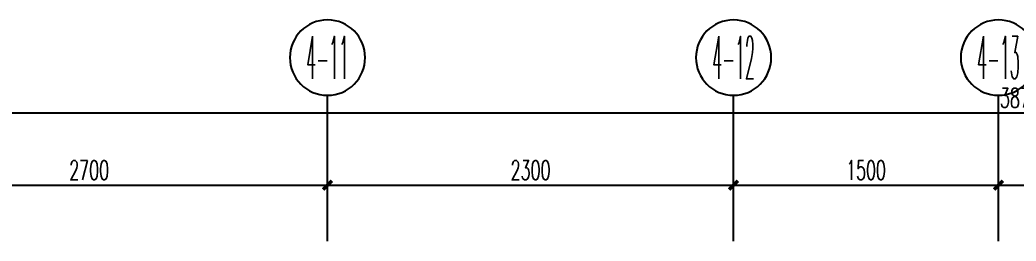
# Model space of a CAD drawing. Extents: x 184967 to 628822, y -100826 to 121332.
# Drawn here: x 270383 to 276025, y 22823 to 24074 of the extents above; entities that cross this region are included whole.
import ezdxf
from ezdxf.enums import TextEntityAlignment as Align

# ---------------------------------------------------------------- set-up
doc = ezdxf.new("R2010")
doc.units = 0
doc.header["$MEASUREMENT"] = 0
for name, color, linetype in [('AXIS_TEXT', 7, 'Continuous'), ('PUB_DIM', 3, 'Continuous'), ('WALL', 145, 'Continuous')]:
    doc.layers.add(name, color=color, linetype=linetype)
doc.styles.add('_TCH_AXIS', font='COMPLEX', dxfattribs={"bigfont": 'GBCBIG'})
doc.styles.add('COMPLEX', font='COMPLEX')
doc.styles.add('尺寸标注', font='txt.shx', dxfattribs={"width": 0.6, "height": 110})
doc.dimstyles.new('1-50', dxfattribs={"dimscale": 50, "dimtxt": 110, "dimasz": 1, "dimexe": 2, "dimexo": 2, "dimgap": 0.6, "dimtad": 1, "dimdec": 0, "dimrnd": 5, "dimtxsty": '尺寸标注', "dimblk": 'ARCHTICK', "dimcen": 2.5, "dimclrd": 251, "dimclre": 251, "dimclrt": 50, "dimadec": 0, "dimazin": 0, "dimtfac": 1, "dimtdec": 0, "dimtix": 1, "dimtmove": 2, "dimatfit": 3, "dimldrblk": 'DOT', "dimfxl": 0, "dimarcsym": 0})

# ---------------------------------------------------------------- blocks, each defined once
blk = doc.blocks.new('_ArchTick')
at = {"color": 0, "linetype": 'ByBlock', "const_width": 0.4}
blk.add_lwpolyline([(-0.5, -0.5), (0.5, 0.5)], dxfattribs=at)
blk = doc.blocks.new('*D723')
at = {"layer": 'Defpoints', "color": 0, "linetype": 'ByBlock', "transparency": 16777216}
for p in [(295425.2, 23547.7), (256725.2, 22822.5), (295425.2, 22822.5)]:
    blk.add_point(p, dxfattribs=at)
at = {"layer": 'PUB_DIM', "color": 251, "lineweight": -2, "transparency": 16777216}
for p, q in [((256725.2, 23297.7), (256725.2, 23647.7)), ((295425.2, 23297.7), (295425.2, 23647.7)), ((256725.2, 23547.7), (295425.2, 23547.7))]:
    blk.add_line(p, q, dxfattribs=at)
at = {"layer": 'PUB_DIM', "color": 251, "linetype": 'ByBlock', "lineweight": -2, "transparency": 16777216, "xscale": 50, "yscale": 50, "zscale": 50, "rotation": 180}
blk.add_blockref('_ArchTick', (256725.2, 23547.7), dxfattribs=at)
at = {"layer": 'PUB_DIM', "color": 251, "linetype": 'ByBlock', "lineweight": -2, "transparency": 16777216, "xscale": 50, "yscale": 50, "zscale": 50}
blk.add_blockref('_ArchTick', (295425.2, 23547.7), dxfattribs=at)
at = {"layer": 'PUB_DIM', "color": 50, "linetype": 'ByBlock', "transparency": 16777216, "insert": (276075.2, 23632.7), "char_height": 110, "attachment_point": 5, "style": '尺寸标注'}
blk.add_mtext('38700', dxfattribs=at)
blk = doc.blocks.new('_Dot')
at = {"color": 0, "linetype": 'ByBlock', "lineweight": -2}
blk.add_line((-0.5, 0), (-1, 0), dxfattribs=at)
at = {"color": 0, "linetype": 'ByBlock', "const_width": 0.5}
blk.add_lwpolyline([(-0.25, 0, 1), (0.25, 0, 1)], format="xyb", close=True, dxfattribs=at)
blk = doc.blocks.new('_AXISO')
blk.add_circle((0, 0), 0.5)
at = {"layer": 'AXIS_TEXT', "style": 'COMPLEX', "width": 1.041667}
blk.add_attdef('A', text='', height=0.56, dxfattribs=at).set_placement((-0.25, -0.28), (0.25, -0.28), align=Align.FIT)
blk = doc.blocks.new('*D726')
at = {"layer": 'Defpoints', "color": 0, "linetype": 'ByBlock', "transparency": 16777216}
for p in [(272125.2, 23138.8), (269425.2, 22822.5), (272125.2, 22822.5)]:
    blk.add_point(p, dxfattribs=at)
at = {"layer": 'WALL', "color": 251, "lineweight": -2, "transparency": 16777216}
for p, q in [((269425.2, 22922.5), (269425.2, 23238.8)), ((272125.2, 22922.5), (272125.2, 23238.8)), ((269425.2, 23138.8), (272125.2, 23138.8))]:
    blk.add_line(p, q, dxfattribs=at)
at = {"layer": 'WALL', "color": 251, "linetype": 'ByBlock', "lineweight": -2, "transparency": 16777216, "xscale": 50, "yscale": 50, "zscale": 50, "rotation": 180}
blk.add_blockref('_ArchTick', (269425.2, 23138.8), dxfattribs=at)
at = {"layer": 'WALL', "color": 251, "linetype": 'ByBlock', "lineweight": -2, "transparency": 16777216, "xscale": 50, "yscale": 50, "zscale": 50}
blk.add_blockref('_ArchTick', (272125.2, 23138.8), dxfattribs=at)
at = {"layer": 'WALL', "color": 50, "linetype": 'ByBlock', "transparency": 16777216, "insert": (270775.2, 23223.8), "char_height": 110, "attachment_point": 5, "style": '尺寸标注'}
blk.add_mtext('2700', dxfattribs=at)
blk = doc.blocks.new('*D727')
at = {"layer": 'Defpoints', "color": 0, "linetype": 'ByBlock', "transparency": 16777216}
for p in [(274425.2, 23138.8), (272125.2, 22822.5), (274425.2, 22822.5)]:
    blk.add_point(p, dxfattribs=at)
at = {"layer": 'WALL', "color": 251, "lineweight": -2, "transparency": 16777216}
for p, q in [((272125.2, 22922.5), (272125.2, 23238.8)), ((274425.2, 22922.5), (274425.2, 23238.8)), ((272125.2, 23138.8), (274425.2, 23138.8))]:
    blk.add_line(p, q, dxfattribs=at)
at = {"layer": 'WALL', "color": 251, "linetype": 'ByBlock', "lineweight": -2, "transparency": 16777216, "xscale": 50, "yscale": 50, "zscale": 50, "rotation": 180}
blk.add_blockref('_ArchTick', (272125.2, 23138.8), dxfattribs=at)
at = {"layer": 'WALL', "color": 251, "linetype": 'ByBlock', "lineweight": -2, "transparency": 16777216, "xscale": 50, "yscale": 50, "zscale": 50}
blk.add_blockref('_ArchTick', (274425.2, 23138.8), dxfattribs=at)
at = {"layer": 'WALL', "color": 50, "linetype": 'ByBlock', "transparency": 16777216, "insert": (273275.2, 23223.8), "char_height": 110, "attachment_point": 5, "style": '尺寸标注'}
blk.add_mtext('2300', dxfattribs=at)
blk = doc.blocks.new('*D728')
at = {"layer": 'Defpoints', "color": 0, "linetype": 'ByBlock', "transparency": 16777216}
for p in [(275925.2, 23138.8), (274425.2, 22822.5), (275925.2, 22822.5)]:
    blk.add_point(p, dxfattribs=at)
at = {"layer": 'WALL', "color": 251, "lineweight": -2, "transparency": 16777216}
for p, q in [((274425.2, 22922.5), (274425.2, 23238.8)), ((275925.2, 22922.5), (275925.2, 23238.8)), ((274425.2, 23138.8), (275925.2, 23138.8))]:
    blk.add_line(p, q, dxfattribs=at)
at = {"layer": 'WALL', "color": 251, "linetype": 'ByBlock', "lineweight": -2, "transparency": 16777216, "xscale": 50, "yscale": 50, "zscale": 50, "rotation": 180}
blk.add_blockref('_ArchTick', (274425.2, 23138.8), dxfattribs=at)
at = {"layer": 'WALL', "color": 251, "linetype": 'ByBlock', "lineweight": -2, "transparency": 16777216, "xscale": 50, "yscale": 50, "zscale": 50}
blk.add_blockref('_ArchTick', (275925.2, 23138.8), dxfattribs=at)
at = {"layer": 'WALL', "color": 50, "linetype": 'ByBlock', "transparency": 16777216, "insert": (275175.2, 23223.8), "char_height": 110, "attachment_point": 5, "style": '尺寸标注'}
blk.add_mtext('1500', dxfattribs=at)
blk = doc.blocks.new('*D729')
at = {"layer": 'Defpoints', "color": 0, "linetype": 'ByBlock', "transparency": 16777216}
for p in [(277425.2, 23138.8), (275925.2, 22822.5), (277425.2, 22822.5)]:
    blk.add_point(p, dxfattribs=at)
at = {"layer": 'WALL', "color": 251, "lineweight": -2, "transparency": 16777216}
for p, q in [((275925.2, 22922.5), (275925.2, 23238.8)), ((277425.2, 22922.5), (277425.2, 23238.8)), ((275925.2, 23138.8), (277425.2, 23138.8))]:
    blk.add_line(p, q, dxfattribs=at)
at = {"layer": 'WALL', "color": 251, "linetype": 'ByBlock', "lineweight": -2, "transparency": 16777216, "xscale": 50, "yscale": 50, "zscale": 50, "rotation": 180}
blk.add_blockref('_ArchTick', (275925.2, 23138.8), dxfattribs=at)
at = {"layer": 'WALL', "color": 251, "linetype": 'ByBlock', "lineweight": -2, "transparency": 16777216, "xscale": 50, "yscale": 50, "zscale": 50}
blk.add_blockref('_ArchTick', (277425.2, 23138.8), dxfattribs=at)
at = {"layer": 'WALL', "color": 50, "linetype": 'ByBlock', "transparency": 16777216, "insert": (276675.2, 23223.8), "char_height": 110, "attachment_point": 5, "style": '尺寸标注'}
blk.add_mtext('1500', dxfattribs=at)

msp = doc.modelspace()

# ---------------------------------------------------------------- linework, layer by layer
at = {"layer": 'PUB_DIM', "linetype": 'ByBlock'}
for p, q in [((272125.2, 22822.5), (272125.2, 23647.4)), ((274425.2, 22822.5), (274425.2, 23647.4)), ((275925.2, 22822.5), (275925.2, 23647.4))]:
    msp.add_line(p, q, dxfattribs=at)

# ---------------------------------------------------------------- block references
ref = msp.add_blockref('_AXISO', (272125.2, 23860.7), dxfattribs=dict(at, xscale=-426.6560000000001, yscale=426.6560000000001, zscale=426.6560000000001))
ref.add_attrib('A', '4-11', dxfattribs={"layer": 'AXIS_TEXT', "height": 241.35, "style": '_TCH_AXIS', "width": 0.295775}).set_placement((272004.5, 23740.1), (272245.9, 23740.1), align=Align.FIT)
ref = msp.add_blockref('_AXISO', (274425.2, 23860.7), dxfattribs=dict(at, xscale=-426.6560000000001, yscale=426.6560000000001, zscale=426.6560000000001))
ref.add_attrib('A', '4-12', dxfattribs={"layer": 'AXIS_TEXT', "height": 241.35, "style": '_TCH_AXIS', "width": 0.276316}).set_placement((274304.5, 23740.1), (274545.9, 23740.1), align=Align.FIT)
ref = msp.add_blockref('_AXISO', (275925.2, 23860.7), dxfattribs=dict(at, xscale=-426.6560000000001, yscale=426.6560000000001, zscale=426.6560000000001))
ref.add_attrib('A', '4-13', dxfattribs={"layer": 'AXIS_TEXT', "height": 241.35, "style": '_TCH_AXIS', "width": 0.276316}).set_placement((275804.5, 23740.1), (276045.9, 23740.1), align=Align.FIT)

# ---------------------------------------------------------------- dimensions: what is measured, and where the dimension line sits
dim = msp.add_aligned_dim(p1=(256725.2, 22822.5), p2=(295425.2, 22822.5), distance=725.2, dimstyle='1-50', override={"dimfxl": 5, "dimfxlon": 1}, dxfattribs=at)
dim.commit()
dim.dimension.update_dxf_attribs({"geometry": '*D723', "text_midpoint": (276075.2, 23632.7)})
at = {"layer": 'WALL', "color": 1, "linetype": 'ByBlock'}
for base, p1, p2, picture, middle in [((272125.2, 23138.8), (269425.2, 22822.5), (272125.2, 22822.5), '*D726', (270775.2, 23223.8)), ((274425.2, 23138.8), (272125.2, 22822.5), (274425.2, 22822.5), '*D727', (273275.2, 23223.8)), ((275925.2, 23138.8), (274425.2, 22822.5), (275925.2, 22822.5), '*D728', (275175.2, 23223.8)), ((277425.2, 23138.8), (275925.2, 22822.5), (277425.2, 22822.5), '*D729', (276675.2, 23223.8))]:
    dim = msp.add_linear_dim(base=base, p1=p1, p2=p2, angle=180, dimstyle='1-50', override={"dimfxl": 5, "dimfxlon": 1}, dxfattribs=at)
    dim.commit()
    dim.dimension.update_dxf_attribs({"geometry": picture, "text_midpoint": middle})

doc.saveas('drawing.dxf')
